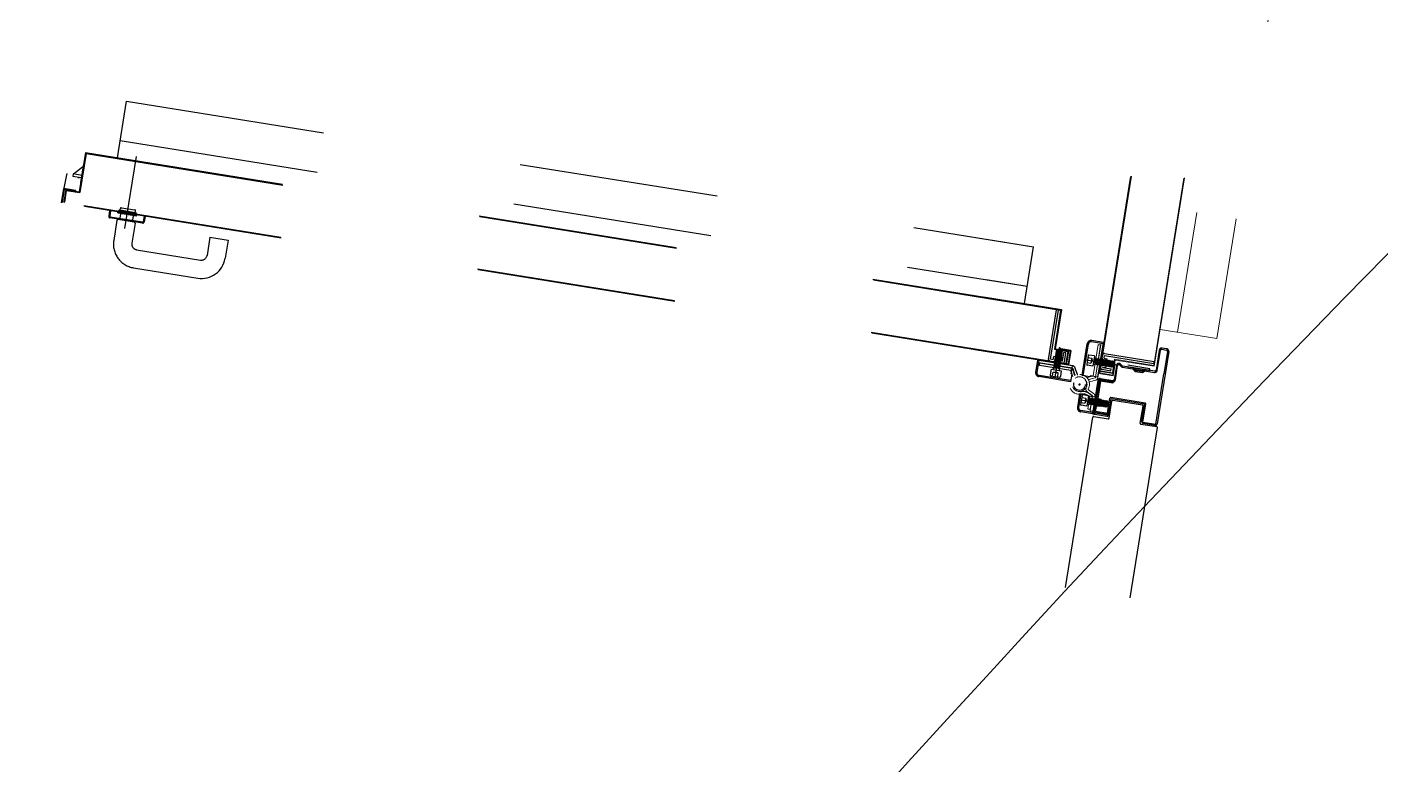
# Model space of a CAD drawing. Header units: centimetres. Extents: x 139057 to 200038, y 34824 to 80516.
# Drawn here: x 164515.4 to 164685.2, y 59792.5 to 59885 of the extents above; entities that cross this region are included whole.
import ezdxf

# ---------------------------------------------------------------- set-up
doc = ezdxf.new("R2010")
doc.units = ezdxf.units.CM
doc.header["$LTSCALE"] = 100
doc.linetypes.add('HIDDEN', pattern=[0.5, 0.25, -0.25])
doc.layers.get('0').update_dxf_attribs({"lineweight": 0})
doc.layers.add('410_STRUTTURE_001-AM_0', color=7, linetype='Continuous', lineweight=0)
doc.layers.add('A-SEGNALETICA', color=250, linetype='Continuous')
doc.layers.add('A-SI-PORTONI TF', color=1, linetype='Continuous')

# ---------------------------------------------------------------- blocks, each defined once
blk = doc.blocks.new('P2_TF113')
at = {"linetype": 'HIDDEN', "lineweight": 0, "ltscale": 10}
for p, q in [((12471, -147.9), (13623.2, -147.9)), ((13623.2, -219.9), (13623.2, -147.9)), ((12471, -197.9), (13623.2, -197.9)), ((12430.6, -219.9), (13670, -219.9)), ((13670, -219.9), (13670, -269.6)), ((12431.4, -220.7), (13669.2, -220.7)), ((13669.2, -220.7), (13669.2, -270.4)), ((13669.2, -270.4), (13686.3, -270.4)), ((13670, -269.6), (13687.1, -269.6)), ((13674.6, -268.8), (13674.6, -269.6)), ((13689.9, -268.8), (13674.6, -268.8)), ((13689.1, -269.6), (13674.6, -269.6)), ((13686.3, -270.4), (13686.3, -285.4)), ((13687.1, -269.6), (13687.1, -285.4)), ((13689.1, -269.6), (13689.1, -286.1)), ((13689.9, -268.8), (13689.9, -286.9)), ((13689.9, -286.9), (12410.6, -286.9)), ((13689.1, -286.1), (12411.4, -286.1)), ((13695.2, -287.4), (13652.1, -287.4)), ((13686.3, -285.4), (13687.1, -285.4)), ((13737.7, -290.4), (13737.7, -287.4)), ((13695.2, -290.4), (13652.1, -290.4)), ((13695.2, -290.6), (13654.1, -290.6)), ((13693.9, -293.6), (13654.1, -293.6)), ((13697.5, -301.1), (13693.9, -293.6)), ((13699, -297.5), (13696, -291.1)), ((13699.7, -298.9), (13696, -291.1)), ((13699.4, -297.9), (13696.1, -291)), ((13702.1, -296.5), (13698.8, -289.7)), ((13712.3, -296.5), (13715.6, -289.7)), ((13715, -297.9), (13718.3, -291)), ((13716.2, -296), (13718.5, -291.1)), ((13716.2, -296), (13718.5, -291.1)), ((13718.9, -297.3), (13720.6, -293.6)), ((13719.2, -290.4), (13737.7, -290.4)), ((13719.2, -290.6), (13735.7, -290.6)), ((13720.6, -293.6), (13735.7, -293.6)), ((13706, -308.9), (13708.5, -308.9)), ((13707.2, -310.2), (13707.2, -307.7)), ((13707.2, -310.2), (13707.2, -307.7))]:
    blk.add_line(p, q, dxfattribs=at)
at = {"linetype": 'HIDDEN', "ltscale": 10}
for p, q in [((13645.9, -207.9), (13645.9, -213.9)), ((13647.4, -213.9), (13647.4, -207.9)), ((13648.9, -204.9), (13740.7, -204.9)), ((13648.9, -206.4), (13677.4, -206.4)), ((13674.4, -215.4), (13648.9, -215.4)), ((13648.9, -216.9), (13674.4, -216.9)), ((13675.9, -218.4), (13675.9, -258.9)), ((13741.2, -206.4), (13677.4, -206.4)), ((13677.4, -258.9), (13677.4, -218.4)), ((13741.2, -222.9), (13741.2, -206.4)), ((13742.7, -222.4), (13742.7, -206.9)), ((13744.2, -224.9), (13744.2, -204.9)), ((15461.2, -203.9), (13745.2, -203.9)), ((13664.1, -284.1), (13664.1, -221.1)), ((13666.6, -221.1), (13664.1, -221.1)), ((13666.6, -283.6), (13666.6, -221.1)), ((13673.9, -224.7), (13673.9, -252.7)), ((13675.9, -224.7), (13673.9, -224.7)), ((13675.9, -252.7), (13675.9, -224.7)), ((13679, -234.4), (13676.8, -232.3)), ((13680.1, -233.4), (13677.9, -231.2)), ((13679, -234.4), (13679, -241.4)), ((13680.1, -242.5), (13680.1, -233.4)), ((13717.4, -223.9), (13717.4, -267.4)), ((13741.2, -222.9), (13718.4, -222.9)), ((13718.9, -224.4), (13718.9, -266.9)), ((13740.7, -224.4), (13718.9, -224.4)), ((13720.4, -226.9), (13720.4, -264.4)), ((13720.4, -226.9), (13720.4, -264.4)), ((13743.2, -225.9), (13721.4, -225.9)), ((13679, -241.4), (13676.8, -243.6)), ((13680.1, -242.5), (13677.9, -244.7)), ((13677.8, -271), (13671.6, -271.4)), ((13672.4, -271), (13671.6, -271.4)), ((13671.6, -271.4), (13672.6, -271.9)), ((13678.6, -271.4), (13672.6, -271.9)), ((13672.8, -270.9), (13677.4, -270.9)), ((13675.7, -259.8), (13674, -262.2)), ((13675.2, -263.1), (13676.9, -260.7)), ((13675.6, -305), (13675.6, -266.7)), ((13694.4, -265.4), (13676.4, -265.4)), ((13676.4, -266.9), (13694.4, -266.9)), ((13677.8, -271), (13679.6, -271.9)), ((13695.9, -283.9), (13695.9, -268.4)), ((13697.4, -283.9), (13697.4, -268.4)), ((13697.6, -268), (13697.6, -284.5)), ((13697.6, -268), (13699.1, -268)), ((13697.6, -268), (13697.6, -284.5)), ((13697.6, -268), (13699.1, -268)), ((13699.1, -268), (13699.1, -283.5)), ((13699.1, -268), (13699.1, -283.5)), ((13739.7, -268.4), (13718.4, -268.4)), ((13739.2, -266.9), (13718.9, -266.9)), ((13743.2, -265.4), (13721.4, -265.4)), ((13722.9, -270.5), (13722.1, -271)), ((13728.3, -270.6), (13722.1, -271)), ((13722.1, -271), (13723.1, -271.5)), ((13730.1, -271.5), (13722.1, -272)), ((13723.1, -271.5), (13722.1, -272)), ((13729.1, -271), (13723.1, -271.5)), ((13723.3, -270.5), (13727.9, -270.5)), ((13726.1, -304.6), (13726.1, -266.3)), ((13728.2, -270.5), (13730.1, -271.5)), ((13730.1, -271.5), (13729.1, -272)), ((13737.6, -268), (13737.6, -283.5)), ((13737.6, -268), (13739.1, -268)), ((13737.6, -268), (13737.6, -283.5)), ((13737.6, -268), (13739.1, -268)), ((13739.1, -268), (13739.1, -284.5)), ((13739.1, -268), (13739.1, -284.5)), ((13739.7, -268.4), (13739.7, -283.9)), ((13739.7, -268.4), (13739.7, -268.4)), ((13740.9, -286.9), (13740.9, -268.4)), ((13741.2, -268.4), (13741.2, -268.9)), ((13741.2, -283.9), (13741.2, -268.9)), ((13744.2, -284.9), (13744.2, -266.4)), ((13694.6, -287.4), (13650.6, -287.4)), ((13650.6, -287.4), (13650.6, -302.4)), ((13652.1, -287.4), (13652.1, -302.4)), ((13670.4, -286.1), (13666.1, -286.1)), ((13669.9, -283.6), (13666.6, -283.6)), ((13672.4, -279.6), (13669.9, -279.6)), ((13669.9, -283.6), (13669.9, -279.6)), ((13681.5, -286.1), (13670.4, -286.1)), ((13679.6, -271.9), (13671.6, -272.4)), ((13672.6, -271.9), (13671.6, -272.4)), ((13671.6, -272.4), (13672.6, -272.9)), ((13679.6, -272.9), (13671.6, -273.4)), ((13672.6, -272.9), (13671.6, -273.4)), ((13671.6, -273.4), (13672.6, -273.9)), ((13679.6, -273.9), (13671.6, -274.4)), ((13672.6, -273.9), (13671.6, -274.4)), ((13671.6, -274.4), (13672.6, -274.9)), ((13679.6, -274.9), (13671.6, -275.4)), ((13672.6, -274.9), (13671.6, -275.4)), ((13671.6, -275.4), (13672.6, -275.9)), ((13679.6, -275.9), (13671.6, -276.4)), ((13672.6, -275.9), (13671.6, -276.4)), ((13671.6, -276.4), (13672.6, -276.9)), ((13679.6, -276.9), (13671.6, -277.4)), ((13672.6, -276.9), (13671.6, -277.4)), ((13671.6, -277.4), (13672.6, -277.9)), ((13679.6, -277.9), (13671.6, -278.4)), ((13672.6, -277.9), (13671.6, -278.4)), ((13671.6, -278.4), (13672.6, -278.9)), ((13679.6, -278.9), (13671.6, -279.4)), ((13672.6, -278.9), (13671.6, -279.4)), ((13671.6, -279.4), (13672.6, -279.9)), ((13672.4, -279.6), (13671.6, -280.1)), ((13679.6, -279.9), (13671.6, -280.4)), ((13672.6, -279.9), (13671.6, -280.4)), ((13671.6, -280.1), (13672.4, -280.6)), ((13671.6, -280.4), (13672.6, -280.9)), ((13672.4, -280.6), (13671.6, -281.1)), ((13679.6, -280.9), (13671.6, -281.4)), ((13672.6, -280.9), (13671.6, -281.4)), ((13671.6, -281.1), (13672.4, -281.6)), ((13671.6, -281.4), (13672.6, -281.9)), ((13672.4, -281.6), (13671.6, -282.1)), ((13679.6, -281.9), (13671.6, -282.4)), ((13672.6, -281.9), (13671.6, -282.4)), ((13671.6, -282.1), (13672.4, -282.6)), ((13671.6, -282.4), (13672.6, -282.9)), ((13672.4, -282.6), (13671.6, -283.1)), ((13679.6, -282.9), (13671.6, -283.4)), ((13672.6, -282.9), (13671.6, -283.4)), ((13671.6, -283.1), (13672.4, -283.6)), ((13671.6, -283.4), (13672.6, -283.9)), ((13672.4, -283.6), (13671.6, -284.1)), ((13679.6, -283.9), (13671.6, -284.4)), ((13672.6, -283.9), (13671.6, -284.4)), ((13671.6, -284.1), (13672.4, -284.6)), ((13671.6, -284.4), (13672.6, -284.9)), ((13672.3, -284.7), (13671.6, -285.1)), ((13679.6, -284.9), (13671.6, -285.4)), ((13672.6, -284.9), (13671.6, -285.4)), ((13671.6, -285.1), (13672, -285.4)), ((13671.6, -285.4), (13672.6, -285.9)), ((13679.6, -285.9), (13671.6, -286.4)), ((13672.6, -285.9), (13671.6, -286.4)), ((13671.6, -286.4), (13672.6, -286.9)), ((13679.6, -286.9), (13671.6, -287.4)), ((13672.6, -286.9), (13671.6, -287.4)), ((13671.6, -287.4), (13672.6, -287.9)), ((13679.6, -287.9), (13671.6, -288.4)), ((13672.6, -287.9), (13671.6, -288.4)), ((13671.6, -288.4), (13672.6, -288.9)), ((13672.4, -284.1), (13672.4, -279.6)), ((13678.8, -283.6), (13672.4, -283.6)), ((13678.6, -272.4), (13672.6, -272.9)), ((13678.6, -273.4), (13672.6, -273.9)), ((13678.6, -274.4), (13672.6, -274.9)), ((13678.6, -275.4), (13672.6, -275.9)), ((13678.6, -276.4), (13672.6, -276.9)), ((13678.6, -277.4), (13672.6, -277.9)), ((13678.6, -278.4), (13672.6, -278.9)), ((13678.6, -279.4), (13672.6, -279.9)), ((13678.6, -280.4), (13672.6, -280.9)), ((13678.6, -281.4), (13672.6, -281.9)), ((13678.6, -282.4), (13672.6, -282.9)), ((13678.6, -283.4), (13672.6, -283.9)), ((13678.6, -284.4), (13672.6, -284.9)), ((13678.6, -285.4), (13672.6, -285.9)), ((13678.6, -286.4), (13672.6, -286.9)), ((13678.6, -287.4), (13672.6, -287.9)), ((13678.6, -288.4), (13672.6, -288.9)), ((13675.6, -291.9), (13675.6, -272.6)), ((13679.6, -271.9), (13678.6, -272.4)), ((13678.6, -272.4), (13679.6, -272.9)), ((13679.6, -272.9), (13678.6, -273.4)), ((13678.6, -273.4), (13679.6, -273.9)), ((13679.6, -273.9), (13678.6, -274.4)), ((13678.6, -274.4), (13679.6, -274.9)), ((13679.6, -274.9), (13678.6, -275.4)), ((13678.6, -275.4), (13679.6, -275.9)), ((13679.6, -275.9), (13678.6, -276.4)), ((13678.6, -276.4), (13679.6, -276.9)), ((13679.6, -276.9), (13678.6, -277.4)), ((13678.6, -277.4), (13679.6, -277.9)), ((13679.6, -277.9), (13678.6, -278.4)), ((13678.6, -278.4), (13679.6, -278.9)), ((13679.6, -278.9), (13678.6, -279.4)), ((13678.6, -279.4), (13679.6, -279.9)), ((13679.6, -279.9), (13678.6, -280.4)), ((13678.6, -280.4), (13679.6, -280.9)), ((13679.6, -280.9), (13678.6, -281.4)), ((13678.6, -281.4), (13679.6, -281.9)), ((13679.6, -281.9), (13678.6, -282.4)), ((13678.6, -282.4), (13679.6, -282.9)), ((13679.6, -282.9), (13678.6, -283.4)), ((13678.6, -283.4), (13679.6, -283.9)), ((13679.6, -283.9), (13678.6, -284.4)), ((13678.6, -284.4), (13679.6, -284.9)), ((13679.6, -284.9), (13678.6, -285.4)), ((13678.6, -285.4), (13679.6, -285.9)), ((13679.6, -285.9), (13678.6, -286.4)), ((13678.6, -286.4), (13679.6, -286.9)), ((13679.6, -286.9), (13678.6, -287.4)), ((13678.6, -287.4), (13679.6, -287.9)), ((13679.6, -287.9), (13678.6, -288.4)), ((13678.6, -288.4), (13679.6, -288.9)), ((13679.2, -279.6), (13678.8, -279.9)), ((13678.8, -284.1), (13678.8, -279.6)), ((13681.3, -279.6), (13678.8, -279.6)), ((13678.8, -279.9), (13679.6, -280.4)), ((13679.6, -280.4), (13678.8, -280.9)), ((13678.8, -280.9), (13679.6, -281.4)), ((13679.6, -281.4), (13678.8, -281.9)), ((13678.8, -281.9), (13679.6, -282.4)), ((13679.6, -282.4), (13678.8, -282.9)), ((13678.8, -282.9), (13679.6, -283.4)), ((13679.6, -283.4), (13678.8, -283.9)), ((13678.8, -283.9), (13679.6, -284.4)), ((13679.6, -284.4), (13678.9, -284.8)), ((13679, -285), (13679.6, -285.4)), ((13679.6, -285.4), (13679.4, -285.5)), ((13682.1, -286.1), (13680.8, -286.1)), ((13681.3, -283.6), (13681.3, -279.6)), ((13681.6, -283.6), (13681.3, -283.6)), ((13681.6, -283.6), (13681.6, -272.6)), ((13684.1, -272.6), (13681.6, -272.6)), ((13684.1, -284.1), (13684.1, -272.6)), ((13694.6, -287.4), (13694.6, -297.4)), ((13698.1, -285), (13721, -285)), ((13698.1, -285), (13721, -285)), ((13738.2, -285.4), (13698.9, -285.4)), ((13698.9, -286.9), (13738.2, -286.9)), ((13699.1, -283.5), (13721, -283.5)), ((13699.1, -283.5), (13721, -283.5)), ((13719.9, -286.9), (13719.9, -296.9)), ((13719.9, -286.9), (13740.9, -286.9)), ((13721, -285), (13731.2, -285)), ((13721, -285), (13731.2, -285)), ((13721.5, -279), (13721.5, -283)), ((13721.5, -279), (13730.7, -279)), ((13721.5, -279), (13721.5, -283)), ((13721.5, -279), (13730.7, -279)), ((13722.1, -272), (13723.1, -272.5)), ((13730.1, -272.5), (13722.1, -273)), ((13723.1, -272.5), (13722.1, -273)), ((13722.1, -273), (13723.1, -273.5)), ((13730.1, -273.5), (13722.1, -274)), ((13723.1, -273.5), (13722.1, -274)), ((13722.1, -274), (13723.1, -274.5)), ((13730.1, -274.5), (13722.1, -275)), ((13723.1, -274.5), (13722.1, -275)), ((13722.1, -275), (13723.1, -275.5)), ((13730.1, -275.5), (13722.1, -276)), ((13723.1, -275.5), (13722.1, -276)), ((13722.1, -276), (13723.1, -276.5)), ((13730.1, -276.5), (13722.1, -277)), ((13723.1, -276.5), (13722.1, -277)), ((13722.1, -277), (13723.1, -277.5)), ((13730.1, -277.5), (13722.1, -278)), ((13723.1, -277.5), (13722.1, -278)), ((13722.1, -278), (13723.1, -278.5)), ((13730.1, -278.5), (13722.1, -279)), ((13723.1, -278.5), (13722.1, -279)), ((13722.1, -279), (13723, -279.5)), ((13722.1, -279), (13723.1, -279.5)), ((13722.1, -279), (13723, -279.5)), ((13722.1, -280), (13723, -279.5)), ((13730.1, -279.5), (13722.1, -280)), ((13723.1, -279.5), (13722.1, -280)), ((13722.1, -280), (13723, -279.5)), ((13723, -280.5), (13722.1, -280)), ((13722.1, -280), (13723.1, -280.5)), ((13723, -280.5), (13722.1, -280)), ((13722.1, -281), (13723, -280.5)), ((13730.1, -280.5), (13722.1, -281)), ((13723.1, -280.5), (13722.1, -281)), ((13722.1, -281), (13723, -280.5)), ((13723, -281.5), (13722.1, -281)), ((13722.1, -281), (13723.1, -281.5)), ((13723, -281.5), (13722.1, -281)), ((13722.1, -282), (13723, -281.5)), ((13730.1, -281.5), (13722.1, -282)), ((13723.1, -281.5), (13722.1, -282)), ((13722.1, -282), (13723, -281.5)), ((13723, -282.5), (13722.1, -282)), ((13722.1, -282), (13723.1, -282.5)), ((13723, -282.5), (13722.1, -282)), ((13722.1, -283), (13723, -282.5)), ((13730.1, -282.5), (13722.1, -283)), ((13723.1, -282.5), (13722.1, -283)), ((13722.1, -283), (13723, -282.5)), ((13723, -283.5), (13722.1, -283)), ((13722.1, -283), (13723.1, -283.5)), ((13723, -283.5), (13722.1, -283)), ((13722.1, -284), (13723, -283.5)), ((13730.1, -283.5), (13722.1, -284)), ((13723.1, -283.5), (13722.1, -284)), ((13722.1, -284), (13723, -283.5)), ((13722.5, -284.2), (13722.1, -284)), ((13722.1, -284), (13723.1, -284.5)), ((13722.5, -284.2), (13722.1, -284)), ((13730.1, -284.5), (13722.1, -285)), ((13723.1, -284.5), (13722.1, -285)), ((13722.1, -285), (13723.1, -285.5)), ((13730.1, -285.5), (13722.1, -286)), ((13723.1, -285.5), (13722.1, -286)), ((13722.1, -286), (13723.1, -286.5)), ((13730.1, -286.5), (13722.1, -287)), ((13723.1, -286.5), (13722.1, -287)), ((13722.1, -287), (13723.1, -287.5)), ((13730.1, -287.5), (13722.1, -288)), ((13723.1, -287.5), (13722.1, -288)), ((13722.1, -288), (13723.1, -288.5)), ((13730.1, -288.5), (13722.1, -289)), ((13723.1, -288.5), (13722.1, -289)), ((13723, -279), (13723, -283)), ((13723, -279), (13723, -283)), ((13729.1, -272), (13723.1, -272.5)), ((13729.1, -273), (13723.1, -273.5)), ((13729.1, -274), (13723.1, -274.5)), ((13729.1, -275), (13723.1, -275.5)), ((13729.1, -276), (13723.1, -276.5)), ((13729.1, -277), (13723.1, -277.5)), ((13729.1, -278), (13723.1, -278.5)), ((13729.1, -279), (13723.1, -279.5)), ((13729.1, -280), (13723.1, -280.5)), ((13729.1, -281), (13723.1, -281.5)), ((13729.1, -282), (13723.1, -282.5)), ((13729.1, -283), (13723.1, -283.5)), ((13729.1, -284), (13723.1, -284.5)), ((13729.1, -285), (13723.1, -285.5)), ((13729.1, -286), (13723.1, -286.5)), ((13729.1, -287), (13723.1, -287.5)), ((13729.1, -288), (13723.1, -288.5)), ((13725.9, -271.8), (13725.9, -290.3)), ((13726.1, -271.8), (13726.1, -290.3)), ((13726.1, -271.8), (13726.1, -290.3)), ((13729.1, -272), (13730.1, -272.5)), ((13730.1, -272.5), (13729.1, -273)), ((13729.1, -273), (13730.1, -273.5)), ((13730.1, -273.5), (13729.1, -274)), ((13729.1, -274), (13730.1, -274.5)), ((13730.1, -274.5), (13729.1, -275)), ((13729.1, -275), (13730.1, -275.5)), ((13730.1, -275.5), (13729.1, -276)), ((13729.1, -276), (13730.1, -276.5)), ((13730.1, -276.5), (13729.1, -277)), ((13729.1, -277), (13730.1, -277.5)), ((13730.1, -277.5), (13729.1, -278)), ((13729.1, -278), (13730.1, -278.5)), ((13730.1, -278.5), (13729.1, -279)), ((13729.1, -279), (13730.1, -279.5)), ((13730.1, -279.5), (13729.1, -280)), ((13729.1, -280), (13730.1, -280.5)), ((13730.1, -280.5), (13729.1, -281)), ((13729.1, -281), (13730.1, -281.5)), ((13730.1, -281.5), (13729.1, -282)), ((13729.1, -282), (13730.1, -282.5)), ((13730.1, -282.5), (13729.1, -283)), ((13729.1, -283), (13730.1, -283.5)), ((13730.1, -283.5), (13729.1, -284)), ((13729.1, -284), (13730.1, -284.5)), ((13730.1, -284.5), (13729.1, -285)), ((13729.1, -285), (13730.1, -285.5)), ((13730.1, -285.5), (13729.1, -286)), ((13729.1, -286), (13730.1, -286.5)), ((13730.1, -286.5), (13729.1, -287)), ((13729.1, -287), (13730.1, -287.5)), ((13730.1, -287.5), (13729.1, -288)), ((13729.1, -288), (13730.1, -288.5)), ((13730.1, -288.5), (13729.1, -289)), ((13729.2, -279), (13729.2, -283)), ((13730.1, -279.5), (13729.2, -279)), ((13729.2, -279), (13729.2, -283)), ((13730.1, -279.5), (13729.2, -279)), ((13729.2, -280), (13730.1, -279.5)), ((13729.2, -280), (13730.1, -279.5)), ((13730.1, -280.5), (13729.2, -280)), ((13730.1, -280.5), (13729.2, -280)), ((13729.2, -281), (13730.1, -280.5)), ((13729.2, -281), (13730.1, -280.5)), ((13730.1, -281.5), (13729.2, -281)), ((13730.1, -281.5), (13729.2, -281)), ((13729.2, -282), (13730.1, -281.5)), ((13729.2, -282), (13730.1, -281.5)), ((13730.1, -282.5), (13729.2, -282)), ((13730.1, -282.5), (13729.2, -282)), ((13729.2, -283), (13730.1, -282.5)), ((13729.2, -283), (13730.1, -282.5)), ((13730.1, -283.5), (13729.2, -283)), ((13730.1, -283.5), (13729.2, -283)), ((13729.4, -283.8), (13730.1, -283.5)), ((13729.4, -283.8), (13730.1, -283.5)), ((13730.1, -284.5), (13729.6, -284.2)), ((13730.1, -284.5), (13729.6, -284.2)), ((13729.9, -284.5), (13730.1, -284.5)), ((13729.9, -284.5), (13730.1, -284.5)), ((13730.7, -279), (13730.7, -283)), ((13730.7, -279), (13730.7, -283)), ((13737.6, -283.5), (13731.2, -283.5)), ((13737.6, -283.5), (13731.2, -283.5)), ((13731.2, -285), (13738.6, -285)), ((13731.2, -285), (13738.6, -285)), ((13739.4, -286.9), (13739.4, -301.9)), ((13740.9, -286.9), (13740.9, -301.9)), ((15461.2, -285.9), (13745.2, -285.9)), ((13654.1, -293.6), (13654.1, -290.6)), ((13669.1, -295.9), (13669.1, -303.1)), ((13669.1, -295.9), (13682.1, -295.9)), ((13669.9, -303.9), (13681.3, -303.9)), ((13679.6, -288.9), (13671.6, -289.4)), ((13672.6, -288.9), (13671.6, -289.4)), ((13671.6, -289.4), (13672.6, -289.9)), ((13679.6, -289.9), (13671.6, -290.4)), ((13672.6, -289.9), (13671.6, -290.4)), ((13671.6, -290.4), (13672.6, -290.9)), ((13679.6, -290.9), (13671.6, -291.4)), ((13672.6, -290.9), (13671.6, -291.4)), ((13671.6, -291.4), (13672.6, -291.9)), ((13679.6, -291.9), (13671.6, -292.4)), ((13672.6, -291.9), (13671.6, -292.4)), ((13671.6, -292.4), (13672.6, -292.9)), ((13679.6, -292.9), (13671.6, -293.4)), ((13672.6, -292.9), (13671.6, -293.4)), ((13671.6, -293.4), (13672.6, -293.9)), ((13671.6, -295.9), (13671.6, -294.9)), ((13672.6, -293.9), (13672.1, -294.2)), ((13672.4, -298.9), (13675.6, -297.9)), ((13672.4, -298.9), (13678.8, -298.9)), ((13672.4, -303.9), (13672.4, -298.9)), ((13678.6, -289.4), (13672.6, -289.9)), ((13678.6, -290.4), (13672.6, -290.9)), ((13678.6, -291.4), (13672.6, -291.9)), ((13678.6, -292.4), (13672.6, -292.9)), ((13678.6, -293.4), (13672.6, -293.9)), ((13675.6, -297.9), (13678.8, -298.9)), ((13679.6, -288.9), (13678.6, -289.4)), ((13678.6, -289.4), (13679.6, -289.9)), ((13679.6, -289.9), (13678.6, -290.4)), ((13678.6, -290.4), (13679.6, -290.9)), ((13679.6, -290.9), (13678.6, -291.4)), ((13678.6, -291.4), (13679.6, -291.9)), ((13679.6, -291.9), (13678.6, -292.4)), ((13678.6, -292.4), (13679.6, -292.9)), ((13679.6, -292.9), (13678.6, -293.4)), ((13678.6, -293.4), (13679.2, -293.7)), ((13678.8, -303.9), (13678.8, -298.9)), ((13679.6, -295.9), (13679.6, -294.4)), ((13682.1, -295.9), (13682.1, -303.1)), ((13695.6, -297.4), (13694.6, -297.4)), ((13695.6, -297.4), (13695.6, -307.4)), ((13718.9, -296.9), (13718.9, -306.9)), ((13718.9, -296.9), (13719.9, -296.9)), ((13718.9, -305.4), (13735.9, -305.4)), ((13719.6, -295.5), (13719.6, -302.7)), ((13719.6, -295.5), (13732.6, -295.5)), ((13720.4, -303.5), (13731.8, -303.5)), ((13722.1, -289), (13723.1, -289.5)), ((13730.1, -289.5), (13722.1, -290)), ((13723.1, -289.5), (13722.1, -290)), ((13722.1, -290), (13723.1, -290.5)), ((13730.1, -290.5), (13722.1, -291)), ((13723.1, -290.5), (13722.1, -291)), ((13722.1, -291), (13723.1, -291.5)), ((13730.1, -291.5), (13722.1, -292)), ((13723.1, -291.5), (13722.1, -292)), ((13722.1, -292), (13723.1, -292.5)), ((13730.1, -292.5), (13722.1, -293)), ((13723.1, -292.5), (13722.1, -293)), ((13722.1, -293), (13723.1, -293.5)), ((13722.1, -295.5), (13722.1, -294.4)), ((13723.1, -293.5), (13722.5, -293.7)), ((13722.9, -298.5), (13726.1, -297.5)), ((13722.9, -298.5), (13729.3, -298.5)), ((13722.9, -303.5), (13722.9, -298.5)), ((13729.1, -289), (13723.1, -289.5)), ((13729.1, -290), (13723.1, -290.5)), ((13729.1, -291), (13723.1, -291.5)), ((13729.1, -292), (13723.1, -292.5)), ((13729.1, -293), (13723.1, -293.5)), ((13726.1, -297.5), (13729.3, -298.5)), ((13729.1, -289), (13730.1, -289.5)), ((13730.1, -289.5), (13729.1, -290)), ((13729.1, -290), (13730.1, -290.5)), ((13730.1, -290.5), (13729.1, -291)), ((13729.1, -291), (13730.1, -291.5)), ((13730.1, -291.5), (13729.1, -292)), ((13729.1, -292), (13730.1, -292.5)), ((13730.1, -292.5), (13729.1, -293)), ((13729.1, -293), (13729.6, -293.2)), ((13729.3, -303.5), (13729.3, -298.5)), ((13730.1, -295.5), (13730.1, -293.9)), ((13732.6, -295.5), (13732.6, -302.7)), ((13735.7, -293.6), (13735.7, -290.6)), ((13695.6, -305.9), (13655.6, -305.9)), ((13695.6, -307.4), (13655.6, -307.4)), ((13685.7, -321), (13685.7, -364.1)), ((13685.7, -321), (13685.7, -364.1)), ((13685.7, -321.6), (13685.7, -365.6)), ((13685.7, -321.6), (13695.7, -321.6)), ((13685.7, -321.6), (13685.7, -365.6)), ((13685.7, -321.6), (13695.7, -321.6)), ((13694.8, -314), (13688, -317.3)), ((13688.7, -321), (13688.7, -364.1)), ((13688.7, -321), (13688.7, -364.1)), ((13688.9, -321), (13688.9, -362.1)), ((13688.9, -321), (13688.9, -362.1)), ((13696.2, -316.7), (13689.3, -320)), ((13697.2, -316.4), (13689.4, -320.2)), ((13695.8, -317.1), (13689.4, -320.2)), ((13699.4, -318.7), (13691.9, -322.3)), ((13691.9, -322.3), (13691.9, -362.1)), ((13691.9, -322.3), (13691.9, -362.1)), ((13695.7, -320.6), (13705.7, -320.6)), ((13695.7, -320.6), (13695.7, -321.6)), ((13695.7, -320.6), (13705.7, -320.6)), ((13695.7, -320.6), (13695.7, -321.6)), ((13704.2, -320.6), (13704.2, -360.6)), ((13704.2, -320.6), (13704.2, -360.6)), ((13705.7, -320.6), (13705.7, -360.6)), ((13705.7, -320.6), (13705.7, -360.6)), ((13706, -308.9), (13708.5, -308.9)), ((13706, -308.9), (13708.5, -308.9)), ((13706, -308.9), (13708.5, -308.9)), ((13707.2, -310.2), (13707.2, -307.7)), ((13707.2, -310.2), (13707.2, -307.7)), ((13707.2, -310.2), (13707.2, -307.7)), ((13707.2, -310.2), (13707.2, -307.7)), ((13707.2, -310.2), (13707.2, -307.7)), ((13707.2, -310.2), (13707.2, -307.7)), ((13718.9, -306.9), (13735.9, -306.9)), ((13667.1, -326.2), (13667.1, -341.5)), ((13667.1, -326.2), (13685.2, -326.2)), ((13667.1, -326.2), (13667.1, -341.5)), ((13667.1, -326.2), (13685.2, -326.2)), ((13667.9, -327), (13667.9, -341.5)), ((13667.9, -327), (13684.4, -327)), ((13667.9, -327), (13667.9, -341.5)), ((13667.9, -327), (13684.4, -327)), ((13667.9, -346.2), (13667.9, -329.1)), ((13667.9, -329.1), (13683.7, -329.1)), ((13667.9, -346.2), (13667.9, -329.1)), ((13667.9, -329.1), (13683.7, -329.1)), ((13668.7, -347), (13668.7, -329.9)), ((13668.7, -329.9), (13683.7, -329.9)), ((13668.7, -347), (13668.7, -329.9)), ((13668.7, -329.9), (13683.7, -329.9)), ((13669.2, -343.4), (13669.2, -338.8)), ((13669.2, -343.4), (13669.2, -338.8)), ((13669.3, -338.4), (13670.2, -336.6)), ((13669.3, -338.4), (13670.2, -336.6)), ((13669.3, -338.3), (13669.7, -344.6)), ((13669.3, -338.3), (13669.7, -344.6)), ((13669.7, -337.6), (13670.2, -343.6)), ((13669.7, -337.6), (13670.2, -343.6)), ((13670.2, -336.6), (13670.7, -344.6)), ((13670.2, -336.6), (13670.7, -337.6)), ((13670.2, -336.6), (13670.7, -344.6)), ((13670.2, -336.6), (13670.7, -337.6)), ((13670.7, -337.6), (13671.2, -336.6)), ((13670.7, -337.6), (13671.2, -336.6)), ((13670.7, -337.6), (13671.2, -343.6)), ((13670.7, -337.6), (13671.2, -343.6)), ((13682.4, -332.1), (13670.9, -332.1)), ((13670.9, -332.1), (13670.9, -334.6)), ((13682.4, -332.1), (13670.9, -332.1)), ((13670.9, -332.1), (13670.9, -334.6)), ((13681.9, -334.6), (13670.9, -334.6)), ((13681.9, -334.6), (13670.9, -334.6)), ((13671.2, -336.6), (13671.7, -344.6)), ((13671.2, -336.6), (13671.7, -337.6)), ((13671.2, -336.6), (13671.7, -344.6)), ((13671.2, -336.6), (13671.7, -337.6)), ((13671.7, -337.6), (13672.2, -336.6)), ((13671.7, -337.6), (13672.2, -336.6)), ((13671.7, -337.6), (13672.2, -343.6)), ((13671.7, -337.6), (13672.2, -343.6)), ((13672.2, -336.6), (13672.7, -344.6)), ((13672.2, -336.6), (13672.7, -337.6)), ((13672.2, -336.6), (13672.7, -344.6)), ((13672.2, -336.6), (13672.7, -337.6)), ((13672.7, -337.6), (13673.2, -336.6)), ((13672.7, -337.6), (13673.2, -336.6)), ((13672.7, -337.6), (13673.2, -343.6)), ((13672.7, -337.6), (13673.2, -343.6)), ((13673.2, -336.6), (13673.7, -344.6)), ((13673.2, -336.6), (13673.7, -337.6)), ((13673.2, -336.6), (13673.7, -344.6)), ((13673.2, -336.6), (13673.7, -337.6)), ((13673.7, -337.6), (13674.2, -336.6)), ((13673.7, -337.6), (13674.2, -336.6)), ((13673.7, -337.6), (13674.2, -343.6)), ((13673.7, -337.6), (13674.2, -343.6)), ((13674.2, -336.6), (13674.7, -344.6)), ((13674.2, -336.6), (13674.7, -337.6)), ((13674.2, -336.6), (13674.7, -344.6)), ((13674.2, -336.6), (13674.7, -337.6)), ((13674.7, -337.6), (13675.2, -336.6)), ((13674.7, -337.6), (13675.2, -336.6)), ((13674.7, -337.6), (13675.2, -343.6)), ((13674.7, -337.6), (13675.2, -343.6)), ((13675.2, -336.6), (13675.7, -344.6)), ((13675.2, -336.6), (13675.7, -337.6)), ((13675.2, -336.6), (13675.7, -344.6)), ((13675.2, -336.6), (13675.7, -337.6)), ((13675.7, -337.6), (13676.2, -336.6)), ((13675.7, -337.6), (13676.2, -336.6)), ((13675.7, -337.6), (13676.2, -343.6)), ((13675.7, -337.6), (13676.2, -343.6)), ((13676.2, -336.6), (13676.7, -344.6)), ((13676.2, -336.6), (13676.7, -337.6)), ((13676.2, -336.6), (13676.7, -344.6)), ((13676.2, -336.6), (13676.7, -337.6)), ((13676.7, -337.6), (13677.2, -336.6)), ((13676.7, -337.6), (13677.2, -336.6)), ((13676.7, -337.6), (13677.2, -343.6)), ((13676.7, -337.6), (13677.2, -343.6)), ((13677.2, -336.6), (13677.7, -344.6)), ((13677.2, -336.6), (13677.7, -337.6)), ((13677.2, -336.6), (13677.7, -344.6)), ((13677.2, -336.6), (13677.7, -337.6)), ((13677.7, -337.6), (13678.2, -336.6)), ((13677.7, -337.6), (13678.2, -336.6)), ((13677.7, -337.6), (13678.2, -343.6)), ((13677.7, -337.6), (13678.2, -343.6)), ((13681.9, -334.9), (13677.9, -334.9)), ((13677.9, -334.9), (13677.9, -337.4)), ((13681.9, -334.9), (13677.9, -334.9)), ((13677.9, -334.9), (13677.9, -337.4)), ((13677.9, -337), (13678.2, -337.4)), ((13677.9, -337), (13678.2, -337.4)), ((13682.4, -337.4), (13677.9, -337.4)), ((13682.4, -337.4), (13677.9, -337.4)), ((13678.2, -337.4), (13678.7, -336.6)), ((13678.2, -336.6), (13678.7, -344.6)), ((13678.2, -336.6), (13678.7, -337.6)), ((13678.2, -337.4), (13678.7, -336.6)), ((13678.2, -336.6), (13678.7, -344.6)), ((13678.2, -336.6), (13678.7, -337.6)), ((13678.7, -336.6), (13679.2, -337.4)), ((13678.7, -337.6), (13679.2, -336.6)), ((13678.7, -336.6), (13679.2, -337.4)), ((13678.7, -337.6), (13679.2, -336.6)), ((13678.7, -337.6), (13679.2, -343.6)), ((13678.7, -337.6), (13679.2, -343.6)), ((13679.2, -337.4), (13679.7, -336.6)), ((13679.2, -336.6), (13679.7, -344.6)), ((13679.2, -336.6), (13679.7, -337.6)), ((13679.2, -337.4), (13679.7, -336.6)), ((13679.2, -336.6), (13679.7, -344.6)), ((13679.2, -336.6), (13679.7, -337.6)), ((13679.7, -336.6), (13680.2, -337.4)), ((13679.7, -337.6), (13680.2, -336.6)), ((13679.7, -336.6), (13680.2, -337.4)), ((13679.7, -337.6), (13680.2, -336.6)), ((13679.7, -337.6), (13680.2, -343.6)), ((13679.7, -337.6), (13680.2, -343.6)), ((13680.2, -337.4), (13680.7, -336.6)), ((13680.2, -336.6), (13680.7, -344.6)), ((13680.2, -336.6), (13680.7, -337.6)), ((13680.2, -337.4), (13680.7, -336.6)), ((13680.2, -336.6), (13680.7, -344.6)), ((13680.2, -336.6), (13680.7, -337.6)), ((13680.7, -336.6), (13681.2, -337.4)), ((13680.7, -337.6), (13681.2, -336.6)), ((13680.7, -336.6), (13681.2, -337.4)), ((13680.7, -337.6), (13681.2, -336.6)), ((13680.7, -337.6), (13681.2, -343.6)), ((13680.7, -337.6), (13681.2, -343.6)), ((13681.2, -337.4), (13681.7, -336.6)), ((13681.2, -336.6), (13681.7, -344.6)), ((13681.2, -336.6), (13681.7, -337.6)), ((13681.2, -337.4), (13681.7, -336.6)), ((13681.2, -336.6), (13681.7, -344.6)), ((13681.2, -336.6), (13681.7, -337.6)), ((13681.7, -336.6), (13682.2, -337.4)), ((13681.7, -337.6), (13682.2, -336.6)), ((13681.7, -336.6), (13682.2, -337.4)), ((13681.7, -337.6), (13682.2, -336.6)), ((13681.7, -337.6), (13682.2, -343.6)), ((13681.7, -337.6), (13682.2, -343.6)), ((13681.9, -334.6), (13681.9, -334.9)), ((13681.9, -334.6), (13681.9, -334.9)), ((13681.9, -337.4), (13681.9, -343.8)), ((13681.9, -337.4), (13681.9, -343.8)), ((13682.2, -337.4), (13682.7, -336.6)), ((13682.2, -336.6), (13682.7, -344.6)), ((13682.2, -336.6), (13682.7, -337.6)), ((13682.2, -337.4), (13682.7, -336.6)), ((13682.2, -336.6), (13682.7, -344.6)), ((13682.2, -336.6), (13682.7, -337.6)), ((13682.7, -336.6), (13683.1, -337.3)), ((13682.7, -337.6), (13683.2, -336.6)), ((13682.7, -336.6), (13683.1, -337.3)), ((13682.7, -337.6), (13683.2, -336.6)), ((13682.7, -337.6), (13683.2, -343.6)), ((13682.7, -337.6), (13683.2, -343.6)), ((13683.2, -336.6), (13683.7, -344.6)), ((13683.2, -336.6), (13683.7, -337.6)), ((13683.2, -336.6), (13683.7, -344.6)), ((13683.2, -336.6), (13683.7, -337.6)), ((13683.3, -337.2), (13683.7, -336.6)), ((13683.3, -337.2), (13683.7, -336.6)), ((13683.7, -329.9), (13683.7, -329.1)), ((13683.7, -329.9), (13683.7, -329.1)), ((13683.7, -336.6), (13683.8, -336.8)), ((13683.7, -337.6), (13684.2, -336.6)), ((13683.7, -336.6), (13683.8, -336.8)), ((13683.7, -337.6), (13684.2, -336.6)), ((13683.7, -337.6), (13684.2, -343.6)), ((13683.7, -337.6), (13684.2, -343.6)), ((13684.2, -336.6), (13684.7, -344.6)), ((13684.2, -336.6), (13684.7, -337.6)), ((13684.2, -336.6), (13684.7, -344.6)), ((13684.2, -336.6), (13684.7, -337.6)), ((13684.4, -327), (13684.4, -445.2)), ((13684.4, -327), (13684.4, -1604.8)), ((13684.4, -334.1), (13684.4, -335.4)), ((13684.4, -334.1), (13684.4, -335.4)), ((13684.4, -334.7), (13684.4, -345.8)), ((13684.4, -334.7), (13684.4, -345.8)), ((13684.7, -337.6), (13685.2, -336.6)), ((13684.7, -337.6), (13685.2, -336.6)), ((13684.7, -337.6), (13685.2, -343.6)), ((13684.7, -337.6), (13685.2, -343.6)), ((13685.2, -326.2), (13685.2, -445.2)), ((13685.2, -326.2), (13685.2, -1605.6)), ((13685.2, -336.6), (13685.7, -344.6)), ((13685.2, -336.6), (13685.7, -337.6)), ((13685.2, -336.6), (13685.7, -344.6)), ((13685.2, -336.6), (13685.7, -337.6)), ((13685.7, -337.6), (13686.2, -336.6)), ((13685.7, -337.6), (13686.2, -336.6)), ((13685.7, -337.6), (13686.2, -343.6)), ((13685.7, -337.6), (13686.2, -343.6)), ((13686.2, -336.6), (13686.7, -344.6)), ((13686.2, -336.6), (13686.7, -337.6)), ((13686.2, -336.6), (13686.7, -344.6)), ((13686.2, -336.6), (13686.7, -337.6)), ((13686.7, -337.6), (13687.2, -336.6)), ((13686.7, -337.6), (13687.2, -336.6)), ((13686.7, -337.6), (13687.2, -343.6)), ((13686.7, -337.6), (13687.2, -343.6)), ((13687.2, -336.6), (13687.7, -344.6)), ((13687.2, -336.6), (13687.7, -337.6)), ((13687.2, -336.6), (13687.7, -344.6)), ((13687.2, -336.6), (13687.7, -337.6)), ((13687.7, -337.6), (13688.2, -336.6)), ((13687.7, -337.6), (13688.2, -336.6)), ((13687.7, -337.6), (13688.2, -343.6)), ((13687.7, -337.6), (13688.2, -343.6)), ((13688.2, -336.6), (13688.7, -344.6)), ((13688.2, -336.6), (13688.7, -337.6)), ((13688.2, -336.6), (13688.7, -344.6)), ((13688.2, -336.6), (13688.7, -337.6)), ((13688.7, -337.6), (13689.2, -336.6)), ((13688.7, -337.6), (13689.2, -336.6)), ((13688.7, -337.6), (13689.2, -343.6)), ((13688.7, -337.6), (13689.2, -343.6)), ((13689.2, -336.6), (13689.7, -344.6)), ((13689.2, -336.6), (13689.7, -337.6)), ((13689.2, -336.6), (13689.7, -344.6)), ((13689.2, -336.6), (13689.7, -337.6)), ((13689.7, -337.6), (13690.2, -336.6)), ((13689.7, -337.6), (13690.2, -336.6)), ((13689.7, -337.6), (13690.2, -343.6)), ((13689.7, -337.6), (13690.2, -343.6)), ((13690.2, -336.6), (13690.7, -344.6)), ((13690.2, -336.6), (13690.7, -337.6)), ((13690.2, -336.6), (13690.7, -344.6)), ((13690.2, -336.6), (13690.7, -337.6)), ((13690.7, -337.6), (13691.2, -336.6)), ((13690.7, -337.6), (13691.2, -336.6)), ((13690.7, -337.6), (13691.2, -343.6)), ((13690.7, -337.6), (13691.2, -343.6)), ((13691.2, -336.6), (13691.7, -344.6)), ((13691.2, -336.6), (13691.7, -337.6)), ((13691.2, -336.6), (13691.7, -344.6)), ((13691.2, -336.6), (13691.7, -337.6)), ((13691.7, -337.6), (13692, -337)), ((13691.7, -337.6), (13692, -337)), ((13691.7, -337.6), (13692.2, -343.6)), ((13691.7, -337.6), (13692.2, -343.6)), ((13694.2, -336.6), (13692.7, -336.6)), ((13694.2, -336.6), (13692.7, -336.6)), ((13694.2, -334.1), (13701.4, -334.1)), ((13694.2, -347.1), (13694.2, -334.1)), ((13694.2, -334.1), (13701.4, -334.1)), ((13694.2, -347.1), (13694.2, -334.1)), ((13696.2, -340.6), (13697.2, -337.4)), ((13696.2, -340.6), (13697.2, -337.4)), ((13697.2, -343.8), (13697.2, -337.4)), ((13702.2, -337.4), (13697.2, -337.4)), ((13697.2, -343.8), (13697.2, -337.4)), ((13702.2, -337.4), (13697.2, -337.4)), ((13702.2, -346.3), (13702.2, -334.9)), ((13702.2, -346.3), (13702.2, -334.9)), ((13618.2, -445.2), (13618.2, -346.2)), ((13618.2, -346.2), (13667.9, -346.2)), ((13618.2, -346.2), (13667.9, -346.2)), ((13618.2, -1585.6), (13618.2, -346.2)), ((13619, -445.2), (13619, -347)), ((13619, -347), (13668.7, -347)), ((13619, -347), (13668.7, -347)), ((13619, -1584.8), (13619, -347)), ((13681.9, -349.6), (13619.4, -349.6)), ((13619.4, -349.6), (13619.4, -352.1)), ((13681.9, -349.6), (13619.4, -349.6)), ((13619.4, -349.6), (13619.4, -352.1)), ((13682.4, -352.1), (13619.4, -352.1)), ((13682.4, -352.1), (13619.4, -352.1)), ((13703.3, -340.6), (13665, -340.6)), ((13703.3, -340.6), (13665, -340.6)), ((13667.1, -341.5), (13667.9, -341.5)), ((13667.1, -341.5), (13667.9, -341.5)), ((13669.3, -343.7), (13669.7, -344.6)), ((13669.3, -343.7), (13669.7, -344.6)), ((13669.7, -344.6), (13670.2, -343.6)), ((13669.7, -344.6), (13670.2, -343.6)), ((13670.2, -343.6), (13670.7, -344.6)), ((13670.2, -343.6), (13670.7, -344.6)), ((13670.7, -344.6), (13671.2, -343.6)), ((13670.7, -344.6), (13671.2, -343.6)), ((13690.2, -340.6), (13670.9, -340.6)), ((13690.2, -340.6), (13670.9, -340.6)), ((13671.2, -343.6), (13671.7, -344.6)), ((13671.2, -343.6), (13671.7, -344.6)), ((13671.7, -344.6), (13672.2, -343.6)), ((13671.7, -344.6), (13672.2, -343.6)), ((13672.2, -343.6), (13672.7, -344.6)), ((13672.2, -343.6), (13672.7, -344.6)), ((13672.7, -344.6), (13673.2, -343.6)), ((13672.7, -344.6), (13673.2, -343.6)), ((13673.2, -343.6), (13673.7, -344.6)), ((13673.2, -343.6), (13673.7, -344.6)), ((13673.7, -344.6), (13674.2, -343.6)), ((13673.7, -344.6), (13674.2, -343.6)), ((13674.2, -343.6), (13674.7, -344.6)), ((13674.2, -343.6), (13674.7, -344.6)), ((13674.7, -344.6), (13675.2, -343.6)), ((13674.7, -344.6), (13675.2, -343.6)), ((13675.2, -343.6), (13675.7, -344.6)), ((13675.2, -343.6), (13675.7, -344.6)), ((13675.7, -344.6), (13676.2, -343.6)), ((13675.7, -344.6), (13676.2, -343.6)), ((13676.2, -343.6), (13676.7, -344.6)), ((13676.2, -343.6), (13676.7, -344.6)), ((13676.7, -344.6), (13677.2, -343.6)), ((13676.7, -344.6), (13677.2, -343.6)), ((13677.2, -343.6), (13677.7, -344.6)), ((13677.2, -343.6), (13677.7, -344.6)), ((13677.7, -344.6), (13678.2, -343.6)), ((13677.7, -344.6), (13678.2, -343.6)), ((13677.9, -343.8), (13678.4, -344.6)), ((13677.9, -343.8), (13677.9, -346.3)), ((13682.4, -343.8), (13677.9, -343.8)), ((13677.9, -343.8), (13678.4, -344.6)), ((13677.9, -343.8), (13677.9, -346.3)), ((13682.4, -343.8), (13677.9, -343.8)), ((13681.9, -346.3), (13677.9, -346.3)), ((13681.9, -346.3), (13677.9, -346.3)), ((13678.2, -343.6), (13678.7, -344.6)), ((13678.2, -343.6), (13678.7, -344.6)), ((13678.4, -344.6), (13678.9, -343.8)), ((13678.4, -344.6), (13678.9, -343.8)), ((13678.7, -344.6), (13679.2, -343.6)), ((13678.7, -344.6), (13679.2, -343.6)), ((13678.9, -343.8), (13679.4, -344.6)), ((13678.9, -343.8), (13679.4, -344.6)), ((13679.2, -343.6), (13679.7, -344.6)), ((13679.2, -343.6), (13679.7, -344.6)), ((13679.4, -344.6), (13679.9, -343.8)), ((13679.4, -344.6), (13679.9, -343.8)), ((13679.7, -344.6), (13680.2, -343.6)), ((13679.7, -344.6), (13680.2, -343.6)), ((13679.9, -343.8), (13680.4, -344.6)), ((13679.9, -343.8), (13680.4, -344.6)), ((13680.2, -343.6), (13680.7, -344.6)), ((13680.2, -343.6), (13680.7, -344.6)), ((13680.4, -344.6), (13680.9, -343.8)), ((13680.4, -344.6), (13680.9, -343.8)), ((13680.7, -344.6), (13681.2, -343.6)), ((13680.7, -344.6), (13681.2, -343.6)), ((13680.9, -343.8), (13681.4, -344.6)), ((13680.9, -343.8), (13681.4, -344.6)), ((13681.2, -343.6), (13681.7, -344.6)), ((13681.2, -343.6), (13681.7, -344.6)), ((13681.4, -344.6), (13681.9, -343.8)), ((13681.4, -344.6), (13681.9, -343.8)), ((13681.7, -344.6), (13682.2, -343.6)), ((13681.7, -344.6), (13682.2, -343.6)), ((13681.9, -343.8), (13682.4, -344.6)), ((13681.9, -343.8), (13682.4, -344.6)), ((13681.9, -346.3), (13681.9, -349.6)), ((13681.9, -346.3), (13681.9, -349.6)), ((13682.2, -343.6), (13682.7, -344.6)), ((13682.2, -343.6), (13682.7, -344.6)), ((13682.4, -344.6), (13682.9, -343.8)), ((13682.4, -344.6), (13682.9, -343.8)), ((13682.7, -344.6), (13683.2, -343.6)), ((13682.7, -344.6), (13683.2, -343.6)), ((13683, -343.8), (13683.4, -344.6)), ((13683, -343.8), (13683.4, -344.6)), ((13683.2, -343.6), (13683.7, -344.6)), ((13683.2, -343.6), (13683.7, -344.6)), ((13683.4, -344.6), (13683.7, -344.2)), ((13683.4, -344.6), (13683.7, -344.2)), ((13683.7, -344.6), (13684.2, -343.6)), ((13683.7, -344.6), (13684.2, -343.6)), ((13684.2, -343.6), (13684.7, -344.6)), ((13684.2, -343.6), (13684.7, -344.6)), ((13684.4, -345.8), (13684.4, -350.1)), ((13684.4, -345.8), (13684.4, -350.1)), ((13684.7, -344.6), (13685.2, -343.6)), ((13684.7, -344.6), (13685.2, -343.6)), ((13685.2, -343.6), (13685.7, -344.6)), ((13685.2, -343.6), (13685.7, -344.6)), ((13685.7, -344.6), (13686.2, -343.6)), ((13685.7, -344.6), (13686.2, -343.6)), ((13686.2, -343.6), (13686.7, -344.6)), ((13686.2, -343.6), (13686.7, -344.6)), ((13686.7, -344.6), (13687.2, -343.6)), ((13686.7, -344.6), (13687.2, -343.6)), ((13687.2, -343.6), (13687.7, -344.6)), ((13687.2, -343.6), (13687.7, -344.6)), ((13687.7, -344.6), (13688.2, -343.6)), ((13687.7, -344.6), (13688.2, -343.6)), ((13688.2, -343.6), (13688.7, -344.6)), ((13688.2, -343.6), (13688.7, -344.6)), ((13688.7, -344.6), (13689.2, -343.6)), ((13688.7, -344.6), (13689.2, -343.6)), ((13689.2, -343.6), (13689.7, -344.6)), ((13689.2, -343.6), (13689.7, -344.6)), ((13689.7, -344.6), (13690.2, -343.6)), ((13689.7, -344.6), (13690.2, -343.6)), ((13690.2, -343.6), (13690.7, -344.6)), ((13690.2, -343.6), (13690.7, -344.6)), ((13690.7, -344.6), (13691.2, -343.6)), ((13690.7, -344.6), (13691.2, -343.6)), ((13691.2, -343.6), (13691.7, -344.6)), ((13691.2, -343.6), (13691.7, -344.6)), ((13691.7, -344.6), (13692.2, -343.6)), ((13691.7, -344.6), (13692.2, -343.6)), ((13692.2, -343.6), (13692.5, -344.1)), ((13692.2, -343.6), (13692.5, -344.1)), ((13694.2, -344.6), (13693.2, -344.6)), ((13694.2, -344.6), (13693.2, -344.6)), ((13694.2, -347.1), (13701.4, -347.1)), ((13694.2, -347.1), (13701.4, -347.1)), ((13697.2, -343.8), (13696.2, -340.6)), ((13697.2, -343.8), (13696.2, -340.6)), ((13702.2, -343.8), (13697.2, -343.8)), ((13702.2, -343.8), (13697.2, -343.8)), ((13685.7, -364.1), (13700.7, -364.1)), ((13685.7, -364.1), (13700.7, -364.1)), ((13685.7, -365.6), (13700.7, -365.6)), ((13685.7, -365.6), (13700.7, -365.6)), ((13691.9, -362.1), (13688.9, -362.1)), ((13691.9, -362.1), (13688.9, -362.1)), ((13546.2, -445.2), (13546.2, -393)), ((13618.2, -393), (13546.2, -393)), ((13546.2, -445.2), (13546.2, -393)), ((13618.2, -393), (13546.2, -393)), ((13618.2, -393), (13546.2, -393)), ((13546.2, -1545.1), (13546.2, -393)), ((13596.2, -445.2), (13596.2, -393)), ((13596.2, -445.2), (13596.2, -393)), ((13596.2, -1545.1), (13596.2, -393)), ((13698.2, -1414.7), (13698.2, -1391.7)), ((13698.2, -1391.7), (13721.2, -1391.7)), ((13698.2, -1414.7), (13721.2, -1414.7)), ((13728.2, -1503.2), (13728.2, -1421.7)), ((13751.2, -1503.2), (13751.2, -1421.7)), ((13683.5, -1510.7), (13682.5, -1510.7)), ((13682.5, -1532.7), (13682.5, -1510.7)), ((13683.5, -1532.7), (13683.5, -1510.7)), ((13684, -1533.7), (13684, -1509.7)), ((13685, -1509.7), (13684, -1509.7)), ((13685, -1533.7), (13685, -1509.7)), ((13685.2, -1499.2), (13685.2, -1500.4)), ((13685.2, -1499.2), (13692.2, -1499.2)), ((13685.2, -1500.4), (13692.2, -1500.4)), ((13685.3, -1533.7), (13685.3, -1509.7)), ((13686.3, -1509.7), (13685.3, -1509.7)), ((13686.3, -1533.7), (13686.3, -1509.7)), ((13693, -1501.2), (13693, -1542.2)), ((13694.2, -1501.2), (13694.2, -1542.2)), ((13695.7, -1510.2), (13721.2, -1510.2)), ((13704.1, -1521.7), (13612.7, -1521.7)), ((13679.2, -1530.2), (13679.2, -1513.2)), ((13682.2, -1512.2), (13680.2, -1512.2)), ((13682.2, -1531.2), (13682.2, -1512.2)), ((13694.7, -1513.7), (13682.2, -1513.7)), ((13694.2, -1531.7), (13694.2, -1511.7)), ((13694.7, -1511.2), (13694.7, -1532.2)), ((13682.2, -1531.2), (13680.2, -1531.2)), ((13694.7, -1529.7), (13682.2, -1529.7)), ((13683.5, -1532.7), (13682.5, -1532.7)), ((13685, -1533.7), (13684, -1533.7)), ((13685.2, -1543), (13685.2, -1544.2)), ((13685.2, -1543), (13692.2, -1543)), ((13685.2, -1544.2), (13692.2, -1544.2)), ((13686.3, -1533.7), (13685.3, -1533.7)), ((13695.7, -1533.2), (13721.2, -1533.2)), ((13618.2, -1545.1), (13546.2, -1545.1)), ((13618.2, -1585.6), (13667.9, -1585.6)), ((13619, -1584.8), (13668.7, -1584.8)), ((13621.6, -1584.8), (13664.6, -1584.8)), ((13632.3, -1585.8), (13632.3, -1585.6)), ((13632.3, -1585.8), (13656.3, -1585.8)), ((13636.6, -1585.8), (13636.6, -1586.3)), ((13636.6, -1586.3), (13647.1, -1596.3)), ((13647.1, -1585.8), (13647.1, -1596.8)), ((13650.1, -1585.8), (13650.1, -1596.8)), ((13651, -1588.2), (13651, -1590.2)), ((13656.3, -1585.8), (13656.3, -1585.6)), ((13667.1, -1590.3), (13667.1, -1605.6)), ((13667.1, -1590.3), (13667.9, -1590.3)), ((13667.9, -1602.7), (13667.9, -1585.6)), ((13667.9, -1590.3), (13667.9, -1604.8)), ((13668.7, -1601.9), (13668.7, -1584.8)), ((13647.1, -1596.8), (13650.1, -1596.8)), ((13667.1, -1605.6), (13685.2, -1605.6)), ((13667.9, -1602.7), (13683.7, -1602.7)), ((13667.9, -1604.8), (13684.4, -1604.8)), ((13668.7, -1601.9), (13683.7, -1601.9)), ((13683.7, -1602.7), (13683.7, -1601.9))]:
    blk.add_line(p, q, dxfattribs=at)
at = {"linetype": 'HIDDEN', "lineweight": 0}
for radius in [9, 7.5, 7.25]:
    blk.add_circle((13707.2, -308.9), radius, dxfattribs=at)
at = {"linetype": 'HIDDEN'}
for centre, radius, start, end in [((13648.9, -207.9), 3, 90, 180), ((13648.9, -213.9), 3, 180, 270), ((13648.9, -207.9), 1.5, 90, 180), ((13648.9, -213.9), 1.5, 180, 270), ((13674.4, -218.4), 3, 0, 90), ((13674.4, -218.4), 1.5, 0, 90), ((13740.7, -206.9), 2, 0, 90), ((13745.2, -204.9), 1, 90, 180), ((13678.9, -230.1), 3, 180, 225), ((13678.9, -230.1), 1.5, 180, 225), ((13718.4, -223.9), 1, 90, 180), ((13721.4, -226.9), 1, 90, 180), ((13740.7, -222.4), 2, 270, 0), ((13743.2, -224.9), 1, 270, 0), ((13678.9, -245.7), 3, 135, 180), ((13678.9, -245.7), 1.5, 135, 180), ((13672.8, -271.7), 0.8, 90, 116.5651), ((13676.4, -263.9), 3, 145, 270), ((13676.4, -263.9), 1.5, 145, 270), ((13674.4, -258.9), 1.5, 325, 0), ((13674.4, -258.9), 3, 325, 0), ((13677.4, -271.7), 0.8, 63.4349, 90), ((13694.4, -268.4), 3, 0, 90), ((13694.4, -268.4), 1.5, 0, 90), ((13718.4, -267.4), 1, 180, 270), ((13721.4, -264.4), 1, 180, 270), ((13723.3, -271.3), 0.8, 90, 116.5651), ((13727.9, -271.3), 0.8, 63.4349, 90), ((13739.2, -268.9), 2, 0, 90), ((13743.2, -266.4), 1, 0, 90), ((13666.1, -284.1), 2, 180, 270), ((13670.4, -284.1), 2, 270, 0), ((13680.8, -284.1), 2, 180, 270), ((13682.1, -284.1), 2, 270, 0), ((13698.9, -283.9), 3, 180, 270), ((13698.9, -283.9), 1.5, 180, 270), ((13698.1, -284.5), 0.5, 180, 270), ((13698.1, -284.5), 0.5, 180, 270), ((13721, -283), 2, 270, 0), ((13721, -283), 0.5, 270, 0), ((13721, -283), 2, 270, 0), ((13721, -283), 0.5, 270, 0), ((13731.2, -283), 2, 180, 270), ((13731.2, -283), 2, 180, 270), ((13731.2, -283), 0.5, 180, 270), ((13731.2, -283), 0.5, 180, 270), ((13738.2, -283.9), 1.5, 270, 0), ((13738.2, -283.9), 3, 270, 360), ((13738.6, -284.5), 0.5, 270, 0), ((13738.6, -284.5), 0.5, 270, 0), ((13745.2, -284.9), 1, 180, 270), ((13655.6, -302.4), 5, 180, 270), ((13669.9, -303.1), 0.8, 180, 270), ((13672.4, -294.9), 0.8, 116.5651, 180), ((13678.8, -294.4), 0.8, 0, 63.4349), ((13681.3, -303.1), 0.8, 270, 0), ((13720.4, -302.7), 0.8, 180, 270), ((13722.9, -294.4), 0.8, 116.5651, 180), ((13729.3, -293.9), 0.8, 0, 63.4349), ((13731.8, -302.7), 0.8, 270, 0), ((13735.9, -301.9), 5, 270, 0)]:
    blk.add_arc(centre, radius, start, end, dxfattribs=at)
at = {"linetype": 'HIDDEN', "ltscale": 10}
for centre, radius, start, end in [((13707.2, -308.9), 1297, 179.0275, 269.0275), ((13655.6, -302.4), 3.5, 180, 270), ((13735.9, -301.9), 3.5, 270, 0)]:
    blk.add_arc(centre, radius, start, end, dxfattribs=at)
at = {"linetype": 'HIDDEN', "lineweight": 0}
for centre, radius, start, end in [((13695.2, -291.4), 4, 25.7983, 90), ((13719.2, -291.4), 4, 90, 154.2017), ((13707.2, -308.9), 12.5, 71.88, 23.3975), ((13695.2, -291.4), 1, 25.7983, 90), ((13695.2, -291.4), 0.8, 25.7983, 90), ((13707.2, -308.9), 9.5, 71.88, 23.3975), ((13703, -296.1), 4, 205.7983, 221.0054), ((13703, -296.1), 1, 205.7983, 288.12), ((13711.4, -296.1), 4, 251.88, 334.2017), ((13711.4, -296.1), 1, 251.88, 334.2017), ((13726.1, -300.8), 11, 154.2017, 203.3975), ((13726.1, -300.8), 8, 154.2017, 203.3975), ((13719.2, -291.4), 1, 90, 154.2017), ((13719.2, -291.4), 0.8, 90, 154.2017)]:
    blk.add_arc(centre, radius, start, end, dxfattribs=at)
at = {"linetype": 'HIDDEN', "ltscale": 60}
for centre, radius, start, end in [((13689.7, -321), 4, 115.7983, 180), ((13689.7, -321), 1, 115.7983, 180), ((13689.7, -321), 0.8, 115.7983, 180), ((13694.4, -313.1), 1, 295.7983, 18.12), ((13694.4, -313.1), 4, 295.7983, 311.0054), ((13670, -338.8), 0.8, 153.4349, 180), ((13670, -338.8), 0.8, 153.4349, 180), ((13682.4, -334.1), 2, 0, 90), ((13682.4, -334.1), 2, 0, 90), ((13682.4, -335.4), 2, 270, 0), ((13682.4, -335.4), 2, 270, 0), ((13692.7, -337.4), 0.8, 90, 153.4349), ((13692.7, -337.4), 0.8, 90, 153.4349), ((13701.4, -334.9), 0.8, 0, 90), ((13701.4, -334.9), 0.8, 0, 90), ((13670, -343.4), 0.8, 180, 206.5651), ((13670, -343.4), 0.8, 180, 206.5651), ((13682.4, -345.8), 2, 0, 90), ((13682.4, -345.8), 2, 0, 90), ((13682.4, -350.1), 2, 270, 0), ((13682.4, -350.1), 2, 270, 0), ((13693.2, -343.8), 0.8, 206.5651, 270), ((13693.2, -343.8), 0.8, 206.5651, 270), ((13701.4, -346.3), 0.8, 270, 0), ((13701.4, -346.3), 0.8, 270, 0), ((13700.7, -360.6), 5, 270, 0), ((13700.7, -360.6), 3.5, 270, 0), ((13700.7, -360.6), 5, 270, 0), ((13700.7, -360.6), 3.5, 270, 0), ((13721.2, -1421.7), 30, 0, 90), ((13721.2, -1421.7), 7, 0, 90), ((13692.2, -1501.2), 2, 0, 90), ((13692.2, -1501.2), 0.8, 0, 90), ((13695.7, -1511.2), 1, 90, 180), ((13721.2, -1503.2), 30, 270, 0), ((13721.2, -1503.2), 7, 270, 0), ((13680.2, -1513.2), 1, 90, 180), ((13680.2, -1530.2), 1, 180, 270), ((13692.2, -1542.2), 2, 270, 0), ((13692.2, -1542.2), 0.8, 270, 0), ((13695.7, -1532.2), 1, 180, 270)]:
    blk.add_arc(centre, radius, start, end, dxfattribs=at)

msp = doc.modelspace()

# ---------------------------------------------------------------- linework, layer by layer
at = {"layer": '410_STRUTTURE_001-AM_0', "elevation": 0}
msp.add_lwpolyline([(163356.17, 53141.78), (163520.37, 54440.11), (164095.65, 56200.73), (164490.79, 58856.24), (164549.51, 58847.5), (164640.9, 59416.18, -0.118297), (164996.51, 59908.56), (165346.06, 59367.93), (166491.16, 60108.26, 0.430281), (164624.34, 59502.18), (164524.59, 58881.54), (164465.38, 58890.34), (164066.32, 56207.58), (163490.97, 54446.71), (163326.32, 53144.84, 0.003003), (163316.68, 53012.69, 0.003003)], format="xyb", dxfattribs=at)
at = {"layer": 'A-SEGNALETICA'}
msp.add_arc((166235.32, 58333.75, 0), 2172.41, 122.55489, 171.77275, dxfattribs=at)

# ---------------------------------------------------------------- block references
at = {"layer": 'A-SI-PORTONI TF', "xscale": 0.1, "yscale": 0.1, "zscale": 0.1, "rotation": 260.8700497658871}
msp.add_blockref('P2_TF113', (164895.36, 61188.7, 0), dxfattribs=at)

doc.saveas('drawing.dxf')
